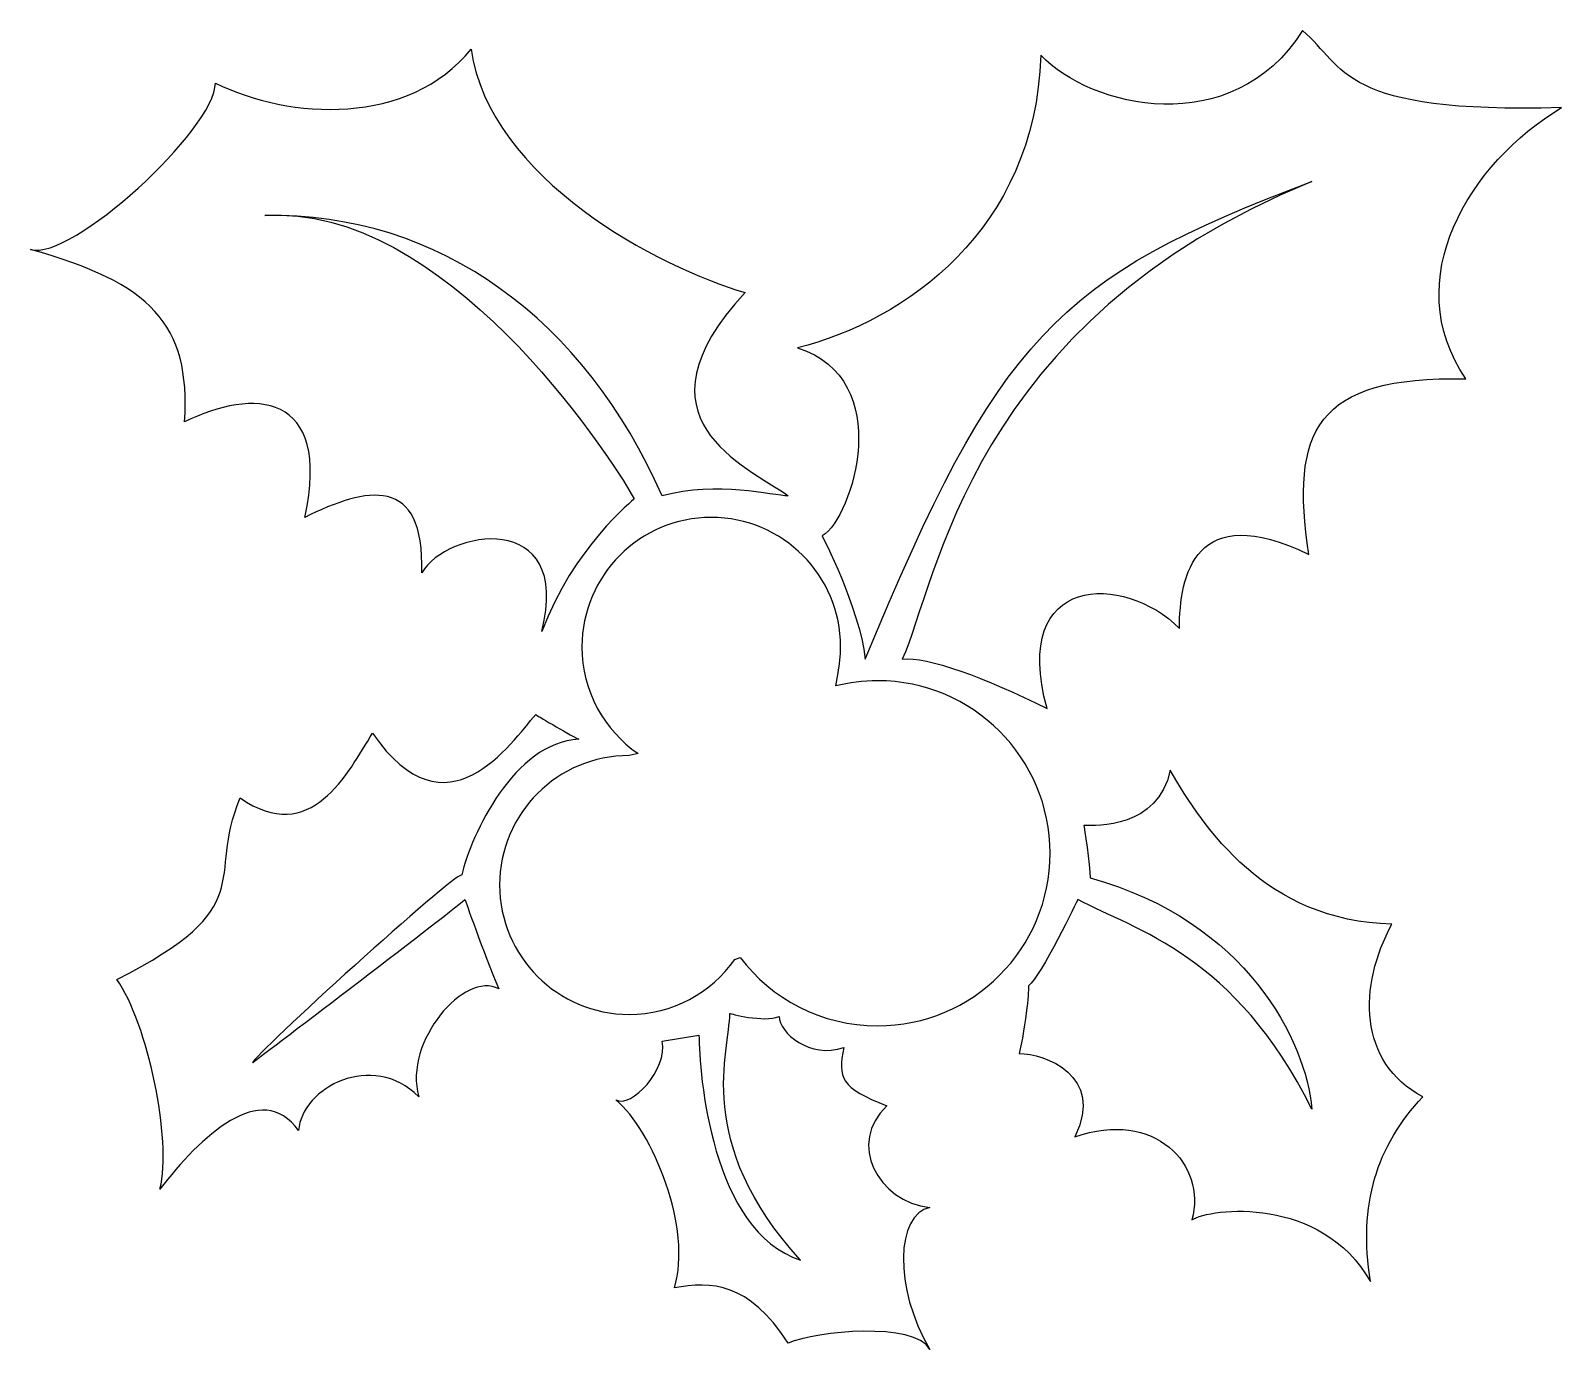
# Model space of a CAD drawing. Header units: centimetres. Extents: x -9.4 to 9.4, y -8.1 to 8.1.
import ezdxf

# ---------------------------------------------------------------- set-up
doc = ezdxf.new("R2010")
doc.units = ezdxf.units.CM
doc.header["$MEASUREMENT"] = 0
doc.layers.add('Camada 1', color=7, linetype='Continuous')

msp = doc.modelspace()

# ---------------------------------------------------------------- linework, layer by layer
at = {"layer": 'Camada 1'}
for points, knots in [([(0.32098, 1.88873), (0.69878, 2.1154), (1.22765, 3.81519), (0.01893, 4.19293), (0.01893, 4.19293), (1.34092, 4.53287), (2.92757, 5.62829), (3.00306, 7.78142), (3.00306, 7.78142), (3.60742, 7.13928), (5.34499, 6.72378), (6.21373, 8.08363), (6.21373, 8.08363), (6.74258, 7.63037), (6.66707, 7.06371), (9.3868, 7.13928), (9.3868, 7.13928), (8.25362, 6.45935), (7.38483, 5.02396), (8.21583, 3.81519), (8.21583, 3.81519), (6.36488, 3.85295), (6.06284, 3.17302), (6.28937, 1.66206), (6.28937, 1.66206), (4.89163, 2.34199), (4.70282, 1.39777), (4.70282, 0.75552), (4.70282, 0.75552), (4.02284, 1.4355), (2.62534, 1.4355), (3.07854, -0.22653), (3.07854, -0.22653), (2.32302, 0.15106), (1.60539, 0.41561), (1.30308, 0.37783), (1.30308, 0.37783), (1.71866, 1.28437), (2.13422, 4.53293), (6.32709, 6.23274), (6.32709, 6.23274), (3.1918, 5.06172), (2.47404, 4.30626), (0.84974, 0.37783), (0.84974, 0.37783), (0.77432, 1.01994), (0.32098, 1.88873), (0.32098, 1.88873)], [0, 0, 0, 0, 0.07692308, 0.07692308, 0.07692308, 0.07692308, 0.15384615, 0.15384615, 0.15384615, 0.15384615, 0.23076923, 0.23076923, 0.23076923, 0.23076923, 0.30769231, 0.30769231, 0.30769231, 0.30769231, 0.38461538, 0.38461538, 0.38461538, 0.38461538, 0.46153846, 0.46153846, 0.46153846, 0.46153846, 0.53846154, 0.53846154, 0.53846154, 0.53846154, 0.61538462, 0.61538462, 0.61538462, 0.61538462, 0.69230769, 0.69230769, 0.69230769, 0.69230769, 0.76923077, 0.76923077, 0.76923077, 0.76923077, 0.84615385, 0.84615385, 0.84615385, 0.84615385, 1, 1, 1, 1]), ([(-0.09447, 2.37982), (-0.62319, 2.75751), (-2.05868, 3.32417), (-0.62319, 4.87288), (-0.62319, 4.87288), (-1.68088, 5.17507), (-3.7585, 6.27057), (-3.98517, 7.85704), (-3.98517, 7.85704), (-4.74061, 6.91266), (-6.21381, 6.98825), (-7.1204, 7.44151), (-7.1204, 7.44151), (-7.1204, 6.87485), (-8.89573, 5.25063), (-9.38679, 5.4017), (-9.38679, 5.4017), (-7.91364, 4.9862), (-7.42263, 4.49511), (-7.49814, 3.28633), (-7.49814, 3.28633), (-6.66711, 3.70186), (-5.685, 3.66416), (-6.02494, 2.11539), (-6.02494, 2.11539), (-5.26942, 2.49308), (-4.55169, 2.64421), (-4.5895, 1.43552), (-4.5895, 1.43552), (-4.28732, 1.96437), (-2.73866, 2.22866), (-3.11638, 0.71765), (-3.11638, 0.71765), (-2.73855, 1.73757), (-1.98317, 2.34201), (-1.98317, 2.34201), (-1.98317, 2.34201), (-2.32311, 2.94642), (-4.32508, 5.96834), (-6.51596, 5.81723), (-6.51596, 5.81723), (-4.36291, 5.85499), (-2.58753, 4.53289), (-1.64313, 2.37982), (-1.64313, 2.37982), (-0.96326, 2.56868), (-0.28338, 2.37982), (-0.09447, 2.37982)], [0, 0, 0, 0, 0.07692308, 0.07692308, 0.07692308, 0.07692308, 0.15384615, 0.15384615, 0.15384615, 0.15384615, 0.23076923, 0.23076923, 0.23076923, 0.23076923, 0.30769231, 0.30769231, 0.30769231, 0.30769231, 0.38461538, 0.38461538, 0.38461538, 0.38461538, 0.46153846, 0.46153846, 0.46153846, 0.46153846, 0.53846154, 0.53846154, 0.53846154, 0.53846154, 0.61538462, 0.61538462, 0.61538462, 0.61538462, 0.69230769, 0.69230769, 0.69230769, 0.69230769, 0.76923077, 0.76923077, 0.76923077, 0.76923077, 0.84615385, 0.84615385, 0.84615385, 0.84615385, 1, 1, 1, 1]), ([(0.48687, 0.05048), (0.65147, 0.09152), (0.82366, 0.11329), (1.00096, 0.11329), (1.00096, 0.11329), (2.16925, 0.11329), (3.1162, -0.83379), (3.1162, -2.00195), (3.1162, -2.00195), (3.1162, -3.17011), (2.16926, -4.11719), (1.00096, -4.11719), (1.00096, -4.11719), (0.31191, -4.11719), (-0.30021, -3.78781), (-0.68637, -3.27783), (-0.68637, -3.27783), (-0.68637, -3.27783), (-0.75098, -3.30373), (-0.75098, -3.30373), (-0.75098, -3.30373), (-1.03803, -3.71084), (-1.51205, -3.9768), (-2.04802, -3.9768), (-2.04802, -3.9768), (-2.92419, -3.9768), (-3.63454, -3.26642), (-3.63454, -2.39028), (-3.63454, -2.39028), (-3.63454, -1.51414), (-2.92416, -0.80376), (-2.04802, -0.80376), (-2.04802, -0.80376), (-2.04802, -0.80376), (-1.93621, -0.77968), (-1.93621, -0.77968), (-1.93621, -0.77968), (-2.35227, -0.49369), (-2.62526, -0.01424), (-2.62526, 0.5289), (-2.62526, 0.5289), (-2.62526, 1.40507), (-1.91488, 2.11542), (-1.03874, 2.11542), (-1.03874, 2.11542), (-0.16257, 2.11542), (0.54778, 1.40504), (0.54778, 0.5289), (0.54778, 0.5289), (0.54778, 0.41939), (0.53664, 0.31252), (0.51558, 0.20918), (0.51558, 0.20918), (0.51558, 0.20918), (0.48687, 0.05048), (0.48687, 0.05048)], [0, 0, 0, 0, 0.06666667, 0.06666667, 0.06666667, 0.06666667, 0.13333333, 0.13333333, 0.13333333, 0.13333333, 0.2, 0.2, 0.2, 0.2, 0.26666667, 0.26666667, 0.26666667, 0.26666667, 0.33333333, 0.33333333, 0.33333333, 0.33333333, 0.4, 0.4, 0.4, 0.4, 0.46666667, 0.46666667, 0.46666667, 0.46666667, 0.53333333, 0.53333333, 0.53333333, 0.53333333, 0.6, 0.6, 0.6, 0.6, 0.66666667, 0.66666667, 0.66666667, 0.66666667, 0.73333333, 0.73333333, 0.73333333, 0.73333333, 0.8, 0.8, 0.8, 0.8, 0.86666667, 0.86666667, 0.86666667, 0.86666667, 1, 1, 1, 1]), ([(-2.66307, -0.60433), (-2.81409, -0.52882), (-3.19192, -0.30215), (-3.19192, -0.30215), (-3.19192, -0.30215), (-3.4941, -0.64209), (-4.28743, -1.85092), (-5.19394, -0.52879), (-5.19394, -0.52879), (-5.49612, -1.01991), (-5.94946, -1.92629), (-6.81822, -1.32196), (-6.81822, -1.32196), (-7.23372, -2.3419), (-6.5538, -2.64419), (-8.32918, -3.5507), (-8.32918, -3.5507), (-7.95143, -4.07955), (-7.64925, -5.51491), (-7.80033, -6.11928), (-7.80033, -6.11928), (-7.30924, -5.47716), (-6.55375, -4.75943), (-6.10046, -5.40165), (-6.10046, -5.40165), (-6.0627, -4.87283), (-5.19392, -4.41949), (-4.62731, -4.9861), (-4.62731, -4.9861), (-4.81617, -4.30623), (-4.06065, -3.43744), (-3.6452, -3.66411), (-3.6452, -3.66411), (-3.83398, -3.21077), (-4.06078, -2.56868), (-4.06078, -2.56868), (-4.06078, -2.56868), (-4.32507, -2.79522), (-6.66711, -4.57052), (-6.66711, -4.57052), (-6.66711, -4.57052), (-6.6293, -4.45725), (-4.2118, -2.26637), (-4.09853, -2.26637), (-4.09853, -2.26637), (-3.98517, -1.7753), (-3.45621, -0.64209), (-2.66307, -0.60433)], [0, 0, 0, 0, 0.07692308, 0.07692308, 0.07692308, 0.07692308, 0.15384615, 0.15384615, 0.15384615, 0.15384615, 0.23076923, 0.23076923, 0.23076923, 0.23076923, 0.30769231, 0.30769231, 0.30769231, 0.30769231, 0.38461538, 0.38461538, 0.38461538, 0.38461538, 0.46153846, 0.46153846, 0.46153846, 0.46153846, 0.53846154, 0.53846154, 0.53846154, 0.53846154, 0.61538462, 0.61538462, 0.61538462, 0.61538462, 0.69230769, 0.69230769, 0.69230769, 0.69230769, 0.76923077, 0.76923077, 0.76923077, 0.76923077, 0.84615385, 0.84615385, 0.84615385, 0.84615385, 1, 1, 1, 1]), ([(3.53178, -1.66201), (3.68294, -1.66201), (4.43832, -1.69977), (4.58948, -0.98214), (4.58948, -0.98214), (5.00503, -1.69977), (5.76045, -2.83298), (7.30921, -2.87074), (7.30921, -2.87074), (6.89376, -3.62626), (6.89376, -4.57053), (7.68701, -4.98611), (7.68701, -4.98611), (7.1204, -5.59047), (6.89363, -6.30821), (7.04479, -7.2525), (7.04479, -7.2525), (6.44043, -6.1948), (5.08058, -6.34596), (4.85388, -6.49709), (4.85388, -6.49709), (5.04282, -5.81711), (4.40068, -5.13724), (3.41852, -5.47717), (3.41852, -5.47717), (3.79621, -4.72165), (3.04093, -4.45723), (2.73865, -4.45723), (2.73865, -4.45723), (2.85192, -3.92841), (2.85192, -3.62623), (2.85192, -3.62623), (2.85192, -3.62623), (3.00308, -3.51283), (3.45628, -2.56866), (3.45628, -2.56866), (3.45628, -2.56866), (4.17404, -2.94625), (5.38276, -3.24851), (6.32717, -5.1371), (6.32717, -5.1371), (6.25155, -4.3062), (5.53392, -2.83295), (3.60744, -2.3041), (3.60744, -2.3041), (3.60742, -2.1531), (3.53178, -1.66201), (3.53178, -1.66201)], [0, 0, 0, 0, 0.07692308, 0.07692308, 0.07692308, 0.07692308, 0.15384615, 0.15384615, 0.15384615, 0.15384615, 0.23076923, 0.23076923, 0.23076923, 0.23076923, 0.30769231, 0.30769231, 0.30769231, 0.30769231, 0.38461538, 0.38461538, 0.38461538, 0.38461538, 0.46153846, 0.46153846, 0.46153846, 0.46153846, 0.53846154, 0.53846154, 0.53846154, 0.53846154, 0.61538462, 0.61538462, 0.61538462, 0.61538462, 0.69230769, 0.69230769, 0.69230769, 0.69230769, 0.76923077, 0.76923077, 0.76923077, 0.76923077, 0.84615385, 0.84615385, 0.84615385, 0.84615385, 1, 1, 1, 1]), ([(-1.18992, -4.23071), (-1.18992, -4.23071), (-1.64312, -4.30622), (-1.64312, -4.30622), (-1.64312, -4.30622), (-1.56761, -4.64616), (-2.02092, -5.13725), (-2.20973, -5.02385), (-2.20973, -5.02385), (-1.75653, -5.40165), (-1.26556, -6.61037), (-1.4921, -7.328), (-1.4921, -7.328), (-1.03879, -7.25249), (-0.58556, -7.25249), (-0.09449, -8.00801), (-0.09449, -8.00801), (0.24545, -7.85685), (1.45414, -7.74359), (1.64319, -8.08363), (1.64319, -8.08363), (1.18985, -7.32798), (1.22764, -6.42146), (1.64319, -6.34595), (1.64319, -6.34595), (1.00097, -6.27044), (0.62327, -5.55268), (1.11437, -5.09937), (1.11437, -5.09937), (0.54776, -4.87281), (0.50988, -4.75954), (0.58552, -4.38174), (0.58552, -4.38174), (0.16997, -4.53276), (-0.20773, -4.19283), (-0.20773, -4.00391), (-0.20773, -4.00391), (-0.39664, -4.07955), (-0.81222, -3.96615), (-0.81222, -3.96615), (-0.81222, -3.96615), (-0.81222, -4.41949), (-1.26529, -5.55267), (0.0567, -6.98819), (0.0567, -6.98819), (-1.03877, -6.64816), (-1.18992, -4.68402), (-1.18992, -4.23071)], [0, 0, 0, 0, 0.07692308, 0.07692308, 0.07692308, 0.07692308, 0.15384615, 0.15384615, 0.15384615, 0.15384615, 0.23076923, 0.23076923, 0.23076923, 0.23076923, 0.30769231, 0.30769231, 0.30769231, 0.30769231, 0.38461538, 0.38461538, 0.38461538, 0.38461538, 0.46153846, 0.46153846, 0.46153846, 0.46153846, 0.53846154, 0.53846154, 0.53846154, 0.53846154, 0.61538462, 0.61538462, 0.61538462, 0.61538462, 0.69230769, 0.69230769, 0.69230769, 0.69230769, 0.76923077, 0.76923077, 0.76923077, 0.76923077, 0.84615385, 0.84615385, 0.84615385, 0.84615385, 1, 1, 1, 1])]:
    msp.add_open_spline(points, degree=3, knots=knots, dxfattribs=at)

doc.saveas('drawing.dxf')
